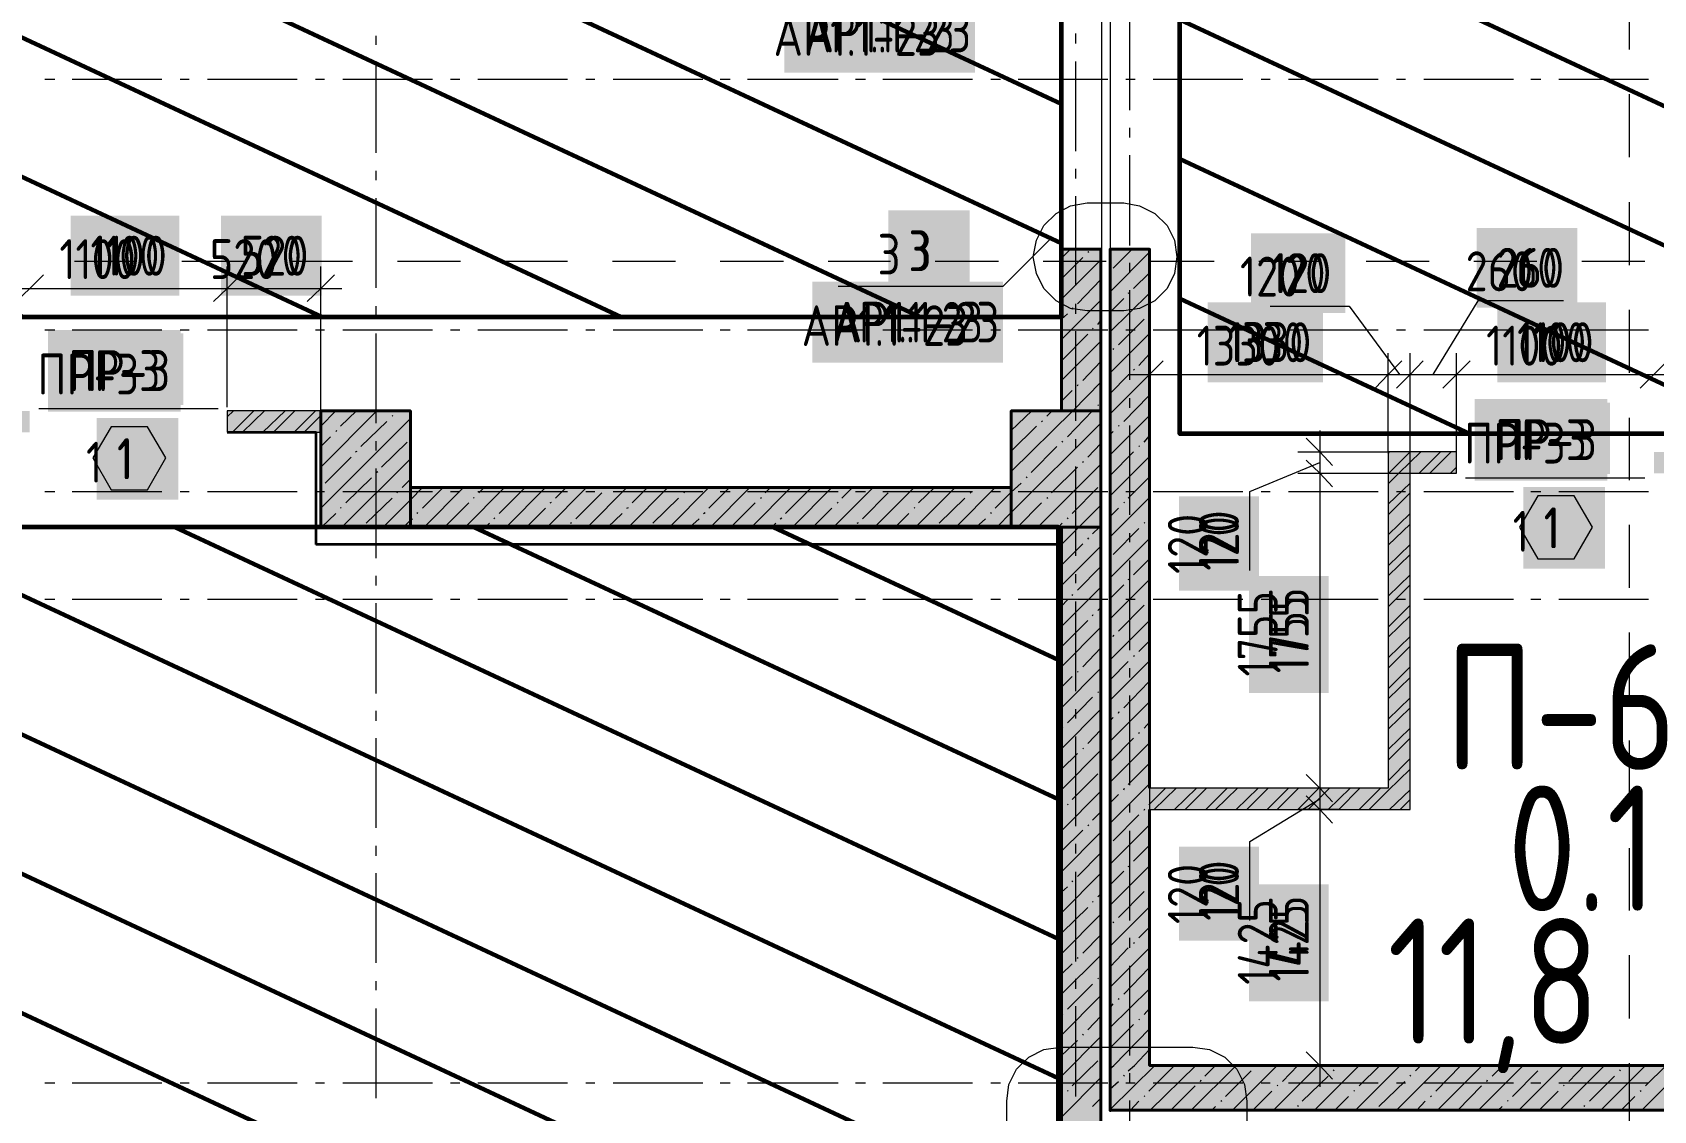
# Model space of a CAD drawing. Header units: millimetres. Extents: x -164500 to 426394, y -23753 to 102118.
# Drawn here: x -77419 to -68379, y 8217 to 14232 of the extents above; entities that cross this region are included whole.
import ezdxf

# ---------------------------------------------------------------- set-up
doc = ezdxf.new("R2010")
doc.units = ezdxf.units.MM
doc.layers.add('0) шлифовка', color=5, linetype='Continuous', lineweight=60)
doc.layers.add('389 П-1', color=210, linetype='Continuous', lineweight=35)
doc.layers.add('PDF _Геометрия', color=7, linetype='Continuous', true_color=0x1f1f1f)
doc.layers.add('PDF _Сплошная заливка', color=7, linetype='Continuous', true_color=0xffffff)
doc.layers.add('PDF _Текст', color=7, linetype='Continuous')
doc.styles.get("Standard").update_dxf_attribs({"font": 'ГОСТ тип А.ttf'})
doc.styles.add('СПДС', font='ГОСТ тип А.ttf', dxfattribs={"width": 0.9})
doc.linetypes.add('зигзаг', pattern='A,0.00254,-5.08,[131,ltypeshp.shx,S=5.08,R=0,X=-5.08,Y=0],-10.16,[131,ltypeshp.shx,S=5.08,R=180,X=5.08,Y=0],-5.08', length=20.32254)
pattern_1 = [(155, (205553.1, 26879), (-297.8825, -638.811), [])]

msp = doc.modelspace()

# ---------------------------------------------------------------- hatches: boundary and pattern name
at = {"layer": '0) шлифовка', "true_color": 0x2776bb}
h = msp.add_hatch(dxfattribs=at)
h.set_pattern_fill('ANSI31', color=152, scale=222, angle=110)
h.set_pattern_definition(pattern_1)
h.paths.add_polyline_path([(-67178.041, 11993.277), (-71020.405, 11993.277), (-71020.405, 17627.614), (-67178.041, 17627.614)])
h = msp.add_hatch(dxfattribs=at)
h.set_pattern_fill('ANSI31', color=152, scale=222, angle=110)
h.set_pattern_definition(pattern_1)
h.paths.add_polyline_path([(-85360.427, 12645.674), (-71681.274, 12645.674), (-71681.274, 15572.987), (-85360.427, 15572.987)])
h = msp.add_hatch(dxfattribs=at)
h.set_pattern_fill('ANSI31', color=152, scale=222, angle=110)
h.set_pattern_definition(pattern_1)
h.paths.add_polyline_path([(-80183.615, 4617.804), (-71698.22, 4617.804), (-71698.22, 11472.207), (-80183.615, 11472.207)])
at = {"layer": 'PDF _Сплошная заливка', "linetype": 'зигзаг', "transparency": 33554559}
h = msp.add_hatch(color=256, dxfattribs=at)
h.paths.add_polyline_path([(-71681.274, 14823.155), (-71461.001, 14823.155), (-71461.001, 15725.496), (-71681.274, 15725.496)])
h.paths.add_polyline_path([(-71461.001, 13022.709), (-71681.274, 13022.709), (-71681.274, 12120.368), (-71461.001, 12120.368)])
h = msp.add_hatch(color=256, dxfattribs=at)
h.paths.add_polyline_path([(-71410.148, 14823.155), (-71189.875, 14823.155), (-71189.875, 15725.496), (-71410.148, 15725.496)])
h.paths.add_polyline_path([(-71189.875, 13022.709), (-71410.148, 13022.709), (-71410.148, 8468.64), (-71189.875, 8468.64)])
h = msp.add_hatch(color=256, dxfattribs=at)
h.paths.add_polyline_path([(-77434.229, 12001.75), (-77434.229, 12120.368), (-80183.615, 12120.368), (-80183.615, 12001.75)])
h.paths.add_polyline_path([(-76332.779, 12120.368), (-76332.779, 12001.75), (-75811.709, 12001.75), (-75811.709, 12120.368)])
h = msp.add_hatch(color=256, dxfattribs=at)
h.paths.add_polyline_path([(-69478.376, 11772.987), (-69478.376, 11891.605), (-69859.647, 11891.605), (-69859.647, 11772.987)])
h.paths.add_polyline_path([(-65343.705, 11891.605), (-65343.705, 11772.987), (-58730.773, 11772.987), (-58730.773, 11891.605)])
h.paths.add_polyline_path([(-66445.154, 11772.987), (-66445.154, 11891.605), (-68376.926, 11891.605), (-68376.926, 11772.987)])

# ---------------------------------------------------------------- linework, layer by layer
at = {"layer": '0) шлифовка'}
for points in [[(-67178.041, 11993.277), (-71020.405, 11993.277), (-71020.405, 17627.614), (-67178.041, 17627.614)], [(-85360.427, 12645.674), (-71681.274, 12645.674), (-71681.274, 15572.987), (-85360.427, 15572.987)], [(-80183.615, 4617.804), (-71698.22, 4617.804), (-71698.22, 11472.207), (-80183.615, 11472.207)]]:
    msp.add_lwpolyline(points, close=True, dxfattribs=at)
at = {"layer": '389 П-1'}
for points in [[(-76332.779, 12001.75), (-75838.516, 12001.75), (-75838.516, 11374.771)], [(-80183.615, 11374.771), (-80378.487, 11374.771), (-80378.487, 4613.567), (-71681.274, 4613.567), (-71681.274, 11374.771), (-75838.516, 11374.771)]]:
    msp.add_lwpolyline(points, dxfattribs=at)
at = {"layer": 'PDF _Геометрия', "color": 7, "lineweight": 9}
for points in [[(-71452.512, 7617.135), (-71456.748, 7617.135), (-71456.748, 27684.693)], [(-71410.148, 27684.693), (-71410.148, 8210.223)], [(-71300.003, 13797.96), (-71300.003, 14297.848)], [(-75502.456, 14162.285), (-75502.456, 14213.121)], [(-71600.784, 14170.758), (-71600.784, 14225.83)], [(-75502.456, 13560.724), (-75502.456, 14060.613)], [(-71600.784, 13569.197), (-71600.784, 14069.086)], [(-77349.502, 13971.65), (-77294.429, 13971.65)], [(-77196.993, 13971.65), (-76697.105, 13971.65)], [(-76595.433, 13971.65), (-76544.597, 13971.65)], [(-76442.924, 13971.65), (-75943.036, 13971.65)], [(-75841.364, 13971.65), (-75790.527, 13971.65)], [(-75688.855, 13971.65), (-75188.967, 13971.65)], [(-75087.294, 13971.65), (-75036.458, 13971.65)], [(-74934.786, 13971.65), (-74434.898, 13971.65)], [(-74333.225, 13971.65), (-74282.389, 13971.65)], [(-74180.717, 13971.65), (-73680.828, 13971.65)], [(-73583.392, 13971.65), (-73528.32, 13971.65)], [(-73430.884, 13971.65), (-72926.759, 13971.65)], [(-72829.323, 13971.65), (-72774.251, 13971.65)], [(-72676.815, 13971.65), (-72176.926, 13971.65)], [(-72075.254, 13971.65), (-72020.182, 13971.65)], [(-71922.746, 13971.65), (-71422.857, 13971.65)], [(-71321.185, 13971.65), (-71270.349, 13971.65)], [(-71168.677, 13971.65), (-70668.788, 13971.65)], [(-70567.116, 13971.65), (-70516.28, 13971.65)], [(-70414.608, 13971.65), (-69914.719, 13971.65)], [(-69813.047, 13971.65), (-69762.211, 13971.65)], [(-69660.539, 13971.65), (-69160.65, 13971.65)], [(-69063.214, 13971.65), (-69008.142, 13971.65)], [(-68906.469, 13971.65), (-68406.581, 13971.65)], [(-71300.003, 13645.451), (-71300.003, 13700.524)], [(-71600.784, 13416.689), (-71600.784, 13471.761)], [(-71300.003, 13043.89), (-71300.003, 13548.015)], [(-75502.456, 13408.216), (-75502.456, 13459.052)], [(-75502.456, 12806.655), (-75502.456, 13306.544)], [(-71600.784, 12819.364), (-71600.784, 13319.253)], [(-71740.583, 13082.018), (-72007.473, 12815.128), (-72926.759, 12815.128)], [(-71300.003, 12891.382), (-71300.003, 12946.455)], [(-76332.779, 12141.549), (-76332.779, 12802.419), (-76332.779, 12925.273)], [(-75811.709, 12120.368), (-75811.709, 12802.419), (-75811.709, 12925.273)], [(-77552.846, 12802.419), (-76332.779, 12802.419), (-75693.091, 12802.419)], [(-71300.003, 12294.058), (-71300.003, 12793.946)], [(-75502.456, 12654.147), (-75502.456, 12704.983)], [(-71600.784, 12662.62), (-71600.784, 12717.692)], [(-70516.28, 12704.983), (-70075.7, 12704.983), (-69796.102, 12323.712)], [(-68881.051, 12734.637), (-69359.758, 12734.637), (-69609.702, 12323.712)], [(-77349.502, 12573.656), (-77294.429, 12573.656)], [(-77196.993, 12573.656), (-76697.105, 12573.656)], [(-76595.433, 12573.656), (-76544.597, 12573.656)], [(-76442.924, 12573.656), (-75943.036, 12573.656)], [(-75841.364, 12573.656), (-75790.527, 12573.656)], [(-75688.855, 12573.656), (-75188.967, 12573.656)], [(-75087.294, 12573.656), (-75036.458, 12573.656)], [(-74934.786, 12573.656), (-74434.898, 12573.656)], [(-74333.225, 12573.656), (-74282.389, 12573.656)], [(-74180.717, 12573.656), (-73680.828, 12573.656)], [(-73583.392, 12573.656), (-73528.32, 12573.656)], [(-73430.884, 12573.656), (-72926.759, 12573.656)], [(-72829.323, 12573.656), (-72774.251, 12573.656)], [(-72676.815, 12573.656), (-72176.926, 12573.656)], [(-72075.254, 12573.656), (-72020.182, 12573.656)], [(-71922.746, 12573.656), (-71422.857, 12573.656)], [(-71321.185, 12573.656), (-71270.349, 12573.656)], [(-71168.677, 12573.656), (-70668.788, 12573.656)], [(-70567.116, 12573.656), (-70516.28, 12573.656)], [(-70414.608, 12573.656), (-69914.719, 12573.656)], [(-69813.047, 12573.656), (-69762.211, 12573.656)], [(-69660.539, 12573.656), (-69160.65, 12573.656)], [(-69063.214, 12573.656), (-69008.142, 12573.656)], [(-68906.469, 12573.656), (-68406.581, 12573.656)], [(-75502.456, 12052.586), (-75502.456, 12552.475)], [(-71600.784, 12065.295), (-71600.784, 12565.184)], [(-71189.858, 12429.621), (-71189.858, 12323.712), (-71189.858, 12205.094)], [(-70363.772, 11772.987), (-70240.918, 11772.987), (-69736.793, 11772.987), (-69736.793, 12323.712), (-69736.793, 12442.33)], [(-70363.772, 11891.605), (-70240.918, 11891.605), (-69859.647, 11891.605), (-69859.647, 12323.712), (-69859.647, 12442.33)], [(-69478.376, 11891.605), (-69478.376, 12323.712), (-69478.376, 12442.33)], [(-71308.476, 12323.712), (-69859.647, 12323.712), (-69736.793, 12323.712), (-69478.376, 12323.712), (-68376.926, 12323.712), (-66445.154, 12323.712), (-65225.087, 12323.712)], [(-77383.392, 12133.077), (-76383.615, 12133.077)], [(-71300.003, 12137.313), (-71300.003, 12192.385)], [(-71300.003, 11539.989), (-71300.003, 12039.877)], [(-75502.456, 11900.078), (-75502.456, 11950.914)], [(-71600.784, 11912.787), (-71600.784, 11963.623)], [(-70240.918, 12010.223), (-70240.918, 11772.987), (-70240.918, 10014.905), (-70240.918, 9896.287), (-70240.918, 8350.022)], [(-75502.456, 11298.517), (-75502.456, 11798.406)], [(-71600.784, 11311.226), (-71600.784, 11811.115)], [(-70630.661, 11230.736), (-70630.661, 11671.315), (-70240.918, 11832.296)], [(-77349.502, 11671.315), (-77294.429, 11671.315)], [(-77196.993, 11671.315), (-76697.105, 11671.315)], [(-76595.433, 11671.315), (-76544.597, 11671.315)], [(-76442.924, 11671.315), (-75943.036, 11671.315)], [(-75841.364, 11671.315), (-75790.527, 11671.315)], [(-75688.855, 11671.315), (-75188.967, 11671.315)], [(-75087.294, 11671.315), (-75036.458, 11671.315)], [(-74934.786, 11671.315), (-74434.898, 11671.315)], [(-74333.225, 11671.315), (-74282.389, 11671.315)], [(-74180.717, 11671.315), (-73680.828, 11671.315)], [(-73583.392, 11671.315), (-73528.32, 11671.315)], [(-73430.884, 11671.315), (-72926.759, 11671.315)], [(-72829.323, 11671.315), (-72774.251, 11671.315)], [(-72676.815, 11671.315), (-72176.926, 11671.315)], [(-72075.254, 11671.315), (-72020.182, 11671.315)], [(-71922.746, 11671.315), (-71422.857, 11671.315)], [(-71321.185, 11671.315), (-71270.349, 11671.315)], [(-71168.677, 11671.315), (-70668.788, 11671.315)], [(-70567.116, 11671.315), (-70516.28, 11671.315)], [(-70414.608, 11671.315), (-69914.719, 11671.315)], [(-69813.047, 11671.315), (-69762.211, 11671.315)], [(-69660.539, 11671.315), (-69160.65, 11671.315)], [(-69427.54, 11747.569), (-68427.763, 11747.569)], [(-69063.214, 11671.315), (-69008.142, 11671.315)], [(-68906.469, 11671.315), (-68406.581, 11671.315)], [(-71300.003, 11387.48), (-71300.003, 11438.316)], [(-71300.003, 10785.919), (-71300.003, 11285.808)], [(-75502.456, 11146.009), (-75502.456, 11201.081)], [(-71600.784, 11158.718), (-71600.784, 11209.554)], [(-77349.502, 11069.754), (-77294.429, 11069.754)], [(-77196.993, 11069.754), (-76697.105, 11069.754)], [(-76595.433, 11069.754), (-76544.597, 11069.754)], [(-76442.924, 11069.754), (-75943.036, 11069.754)], [(-75841.364, 11069.754), (-75790.527, 11069.754)], [(-75688.855, 11069.754), (-75188.967, 11069.754)], [(-75502.456, 10544.448), (-75502.456, 11048.573)], [(-75087.294, 11069.754), (-75036.458, 11069.754)], [(-74934.786, 11069.754), (-74434.898, 11069.754)], [(-74333.225, 11069.754), (-74282.389, 11069.754)], [(-74180.717, 11069.754), (-73680.828, 11069.754)], [(-73583.392, 11069.754), (-73528.32, 11069.754)], [(-73430.884, 11069.754), (-72926.759, 11069.754)], [(-72829.323, 11069.754), (-72774.251, 11069.754)], [(-72676.815, 11069.754), (-72176.926, 11069.754)], [(-72075.254, 11069.754), (-72020.182, 11069.754)], [(-71922.746, 11069.754), (-71422.857, 11069.754)], [(-71600.784, 10557.157), (-71600.784, 11057.045)], [(-71321.185, 11069.754), (-71270.349, 11069.754)], [(-71168.677, 11069.754), (-70668.788, 11069.754)], [(-70567.116, 11069.754), (-70516.28, 11069.754)], [(-70414.608, 11069.754), (-69914.719, 11069.754)], [(-69813.047, 11069.754), (-69762.211, 11069.754)], [(-69660.539, 11069.754), (-69160.65, 11069.754)], [(-69063.214, 11069.754), (-69008.142, 11069.754)], [(-68906.469, 11069.754), (-68406.581, 11069.754)], [(-71300.003, 10633.411), (-71300.003, 10684.247)], [(-71300.003, 10031.85), (-71300.003, 10531.739)], [(-75502.456, 10391.94), (-75502.456, 10447.012)], [(-71600.784, 10404.649), (-71600.784, 10455.485)], [(-75502.456, 9794.615), (-75502.456, 10294.504)], [(-71600.784, 9803.088), (-71600.784, 10302.976)], [(-70630.661, 9277.781), (-70630.661, 9718.361), (-70240.918, 9955.596)], [(-70135.009, 10014.905), (-70240.918, 10014.905), (-70363.772, 10014.905)], [(-71300.003, 9879.342), (-71300.003, 9930.178)], [(-70135.009, 9896.287), (-70240.918, 9896.287), (-70363.772, 9896.287)], [(-71300.003, 9277.781), (-71300.003, 9777.67)], [(-75502.456, 9637.87), (-75502.456, 9692.943)], [(-71600.784, 9650.579), (-71600.784, 9705.652)], [(-75502.456, 9040.546), (-75502.456, 9540.434)], [(-71600.784, 9049.019), (-71600.784, 9548.907)], [(-71300.003, 9125.273), (-71300.003, 9180.345)], [(-71600.784, 8896.51), (-71600.784, 8951.583)], [(-71300.003, 8523.712), (-71300.003, 9023.601)], [(-75502.456, 8888.038), (-75502.456, 8938.874)], [(-75502.456, 8286.477), (-75502.456, 8786.365)], [(-71600.784, 8294.95), (-71600.784, 8799.074)], [(-71300.003, 8371.204), (-71300.003, 8426.276)], [(-70135.009, 8468.64), (-70240.918, 8468.64), (-70363.772, 8468.64)], [(-77349.502, 8371.204), (-77294.429, 8371.204)], [(-77196.993, 8371.204), (-76697.105, 8371.204)], [(-76595.433, 8371.204), (-76544.597, 8371.204)], [(-76442.924, 8371.204), (-75943.036, 8371.204)], [(-75841.364, 8371.204), (-75790.527, 8371.204)], [(-75688.855, 8371.204), (-75188.967, 8371.204)], [(-75087.294, 8371.204), (-75036.458, 8371.204)], [(-74934.786, 8371.204), (-74434.898, 8371.204)], [(-74333.225, 8371.204), (-74282.389, 8371.204)], [(-74180.717, 8371.204), (-73680.828, 8371.204)], [(-73583.392, 8371.204), (-73528.32, 8371.204)], [(-73430.884, 8371.204), (-72926.759, 8371.204)], [(-72829.323, 8371.204), (-72774.251, 8371.204)], [(-72676.815, 8371.204), (-72176.926, 8371.204)], [(-72075.254, 8371.204), (-72020.182, 8371.204)], [(-71922.746, 8371.204), (-71422.857, 8371.204)], [(-71321.185, 8371.204), (-71270.349, 8371.204)], [(-71168.677, 8371.204), (-70668.788, 8371.204)], [(-70567.116, 8371.204), (-70516.28, 8371.204)], [(-70414.608, 8371.204), (-69914.719, 8371.204)], [(-69813.047, 8371.204), (-69762.211, 8371.204)], [(-69660.539, 8371.204), (-69160.65, 8371.204)], [(-69063.214, 8371.204), (-69008.142, 8371.204)], [(-68906.469, 8371.204), (-68406.581, 8371.204)], [(-71300.003, 7769.643), (-71300.003, 8273.768)]]:
    msp.add_lwpolyline(points, dxfattribs=at)
at = {"layer": 'PDF _Геометрия', "color": 8, "lineweight": 9, "true_color": 0x808080}
for points in [[(-68512.489, 14136.867), (-68512.489, 14484.247)], [(-68512.489, 13535.306), (-68512.489, 13886.923)], [(-68512.489, 12933.746), (-68512.489, 13285.362)], [(-77184.284, 12954.927), (-76836.904, 12954.927)], [(-76586.96, 12954.927), (-76235.343, 12954.927)], [(-75985.399, 12954.927), (-75633.783, 12954.927)], [(-75383.838, 12954.927), (-75032.222, 12954.927)], [(-74782.278, 12954.927), (-74434.898, 12954.927)], [(-74184.953, 12954.927), (-73833.337, 12954.927)], [(-73583.392, 12954.927), (-73231.776, 12954.927)], [(-72981.832, 12954.927), (-72634.452, 12954.927)], [(-72384.507, 12954.927), (-72032.891, 12954.927)], [(-71782.947, 12954.927), (-71431.33, 12954.927)], [(-71181.386, 12954.927), (-70829.769, 12954.927)], [(-70579.825, 12954.927), (-70232.445, 12954.927)], [(-69982.501, 12954.927), (-69630.884, 12954.927)], [(-69380.94, 12954.927), (-69029.323, 12954.927)], [(-68779.379, 12954.927), (-68427.763, 12954.927)], [(-68512.489, 12332.185), (-68512.489, 12683.801)], [(-68512.489, 11734.86), (-68512.489, 12082.241)], [(-68512.489, 11133.3), (-68512.489, 11484.916)], [(-68512.489, 10531.739), (-68512.489, 10883.355)], [(-68512.489, 9930.178), (-68512.489, 10281.795)], [(-68512.489, 9332.854), (-68512.489, 9680.234)], [(-68512.489, 8731.293), (-68512.489, 9082.909)], [(-68512.489, 8129.732), (-68512.489, 8481.349)]]:
    msp.add_lwpolyline(points, dxfattribs=at)
at = {"layer": 'PDF _Геометрия', "color": 7, "lineweight": 9}
for points in [[(-71537.239, 13281.126), (-71333.894, 13281.126), (-71244.931, 13264.18), (-71160.204, 13221.817), (-71092.423, 13154.035), (-71050.059, 13073.545), (-71037.35, 12980.345), (-71050.059, 12887.146), (-71092.423, 12802.419), (-71160.204, 12734.637), (-71244.931, 12692.274), (-71333.894, 12679.565), (-71537.239, 12679.565), (-71630.438, 12692.274), (-71710.929, 12734.637), (-71778.71, 12802.419), (-71821.074, 12887.146), (-71838.019, 12980.345), (-71821.074, 13073.545), (-71778.71, 13154.035), (-71710.929, 13221.817), (-71630.438, 13264.18)], [(-76980.94, 12031.404), (-77082.612, 11857.714), (-76980.94, 11679.788), (-76777.595, 11679.788), (-76675.923, 11857.714), (-76777.595, 12031.404)], [(-69025.087, 11645.897), (-69126.759, 11472.207), (-69025.087, 11294.281), (-68821.743, 11294.281), (-68720.07, 11472.207), (-68821.743, 11645.897)], [(-71685.511, 8570.312), (-70948.387, 8570.312), (-70855.187, 8557.603), (-70770.461, 8515.239), (-70702.679, 8447.458), (-70660.316, 8362.731), (-70647.607, 8269.531), (-70647.607, 8112.787), (-70660.316, 8019.587), (-70702.679, 7934.86), (-70770.461, 7867.079), (-70855.187, 7824.715), (-70948.387, 7812.006), (-71685.511, 7812.006), (-71778.71, 7824.715), (-71863.437, 7867.079), (-71931.219, 7934.86), (-71973.582, 8019.587), (-71986.291, 8112.787), (-71986.291, 8269.531), (-71973.582, 8362.731), (-71931.219, 8447.458), (-71863.437, 8515.239), (-71778.71, 8557.603)]]:
    msp.add_lwpolyline(points, close=True, dxfattribs=at)
at = {"layer": 'PDF _Геометрия', "lineweight": 9}
for points in [[(-71681.274, 12971.873), (-71630.438, 13022.709)], [(-71410.148, 13014.236), (-71401.676, 13022.709)], [(-71393.203, 12916.8), (-71287.294, 13022.709)], [(-71681.274, 12857.491), (-71562.657, 12976.109)], [(-71681.274, 12743.11), (-71460.984, 12963.4)], [(-71533.002, 13005.763), (-71528.766, 13010)], [(-71410.148, 12785.474), (-71189.858, 13005.763)], [(-71592.311, 12717.692), (-71460.984, 12853.255)], [(-71278.822, 12802.419), (-71189.858, 12891.382)], [(-71410.148, 12560.947), (-71189.858, 12777.001)], [(-71410.148, 12671.092), (-71333.894, 12747.346)], [(-71308.476, 12777.001), (-71300.003, 12781.237)], [(-71681.274, 12518.584), (-71460.984, 12738.874)], [(-71681.274, 12632.965), (-71647.384, 12662.62)], [(-71621.966, 12688.038), (-71617.729, 12696.51)], [(-71194.095, 12662.62), (-71189.858, 12666.856)], [(-71507.584, 12577.893), (-71503.348, 12582.129)], [(-71477.93, 12603.311), (-71460.984, 12624.492)], [(-71363.549, 12488.929), (-71219.513, 12632.965)], [(-71681.274, 12289.821), (-71460.984, 12510.111)], [(-71677.038, 12404.203), (-71533.002, 12548.238)], [(-71410.148, 12332.185), (-71189.858, 12552.475)], [(-71562.657, 12289.821), (-71460.984, 12395.73)], [(-71393.203, 12463.511), (-71388.967, 12467.748)], [(-71249.167, 12374.548), (-71189.858, 12438.093)], [(-71410.148, 12103.422), (-71189.858, 12323.712)], [(-71410.148, 12217.804), (-71308.476, 12319.476)], [(-71278.822, 12349.13), (-71274.585, 12353.366)], [(-71960.873, 11781.46), (-71617.729, 12120.368), (-71460.984, 12281.349)], [(-71681.274, 12175.44), (-71621.966, 12234.749)], [(-71592.311, 12260.167), (-71588.075, 12268.64)], [(-71333.894, 12061.059), (-71194.095, 12205.094)], [(-75811.709, 12035.641), (-75726.982, 12120.368)], [(-75811.709, 11806.878), (-75498.22, 12120.368)], [(-75701.564, 12035.641), (-75612.601, 12120.368)], [(-75388.075, 12120.368), (-75383.838, 12120.368)], [(-71960.873, 12010.223), (-71846.492, 12120.368)], [(-71761.765, 12090.713), (-71732.11, 12120.368)], [(-71647.384, 11976.332), (-71507.584, 12120.368)], [(-71477.93, 12150.022), (-71473.693, 12154.258)], [(-75811.709, 11578.116), (-75311.821, 12078.004)], [(-75587.183, 11921.259), (-75443.147, 12061.059)], [(-75413.493, 12090.713), (-75409.256, 12094.95)], [(-72041.364, 11472.207), (-71960.873, 11552.698), (-71460.984, 12052.586)], [(-71960.873, 11895.841), (-71821.074, 12035.641)], [(-71791.419, 12061.059), (-71787.183, 12065.295)], [(-71410.148, 11874.66), (-71189.858, 12094.95)], [(-71363.549, 12035.641), (-71359.312, 12039.877)], [(-75811.709, 11921.259), (-75756.637, 11976.332)], [(-75726.982, 12005.986), (-75722.746, 12010.223)], [(-75472.802, 11806.878), (-75328.766, 11946.678)], [(-71677.038, 11946.678), (-71672.802, 11950.914)], [(-71533.002, 11861.951), (-71460.984, 11938.205)], [(-71410.148, 11989.041), (-71393.203, 12005.986)], [(-71219.513, 11946.678), (-71189.858, 11980.568)], [(-75786.291, 11717.915), (-75642.255, 11861.951)], [(-75693.091, 11472.207), (-75311.821, 11853.478)], [(-75616.837, 11891.605), (-75608.365, 11895.841)], [(-71850.728, 11777.224), (-71706.692, 11921.259)], [(-71410.148, 11760.278), (-71278.822, 11891.605)], [(-71410.148, 11645.897), (-71189.858, 11866.187)], [(-71249.167, 11921.259), (-71244.931, 11925.496)], [(-75502.456, 11777.224), (-75493.983, 11781.46)], [(-71812.601, 11472.207), (-71460.984, 11823.824)], [(-71736.347, 11662.843), (-71592.311, 11806.878)], [(-71562.657, 11832.296), (-71558.42, 11840.769)], [(-75811.709, 11692.497), (-75811.709, 11696.733)], [(-75671.91, 11607.77), (-75527.874, 11747.569)], [(-75464.329, 11472.207), (-75311.821, 11624.715), (-75244.039, 11692.497)], [(-75388.075, 11662.843), (-75383.838, 11667.079)], [(-75358.42, 11692.497), (-75311.821, 11739.097)], [(-75244.039, 11578.116), (-75129.658, 11692.497)], [(-75235.566, 11472.207), (-75015.277, 11692.497)], [(-75006.804, 11472.207), (-74786.514, 11692.497)], [(-74930.55, 11662.843), (-74900.895, 11692.497)], [(-74816.168, 11548.461), (-74672.133, 11692.497)], [(-74778.041, 11472.207), (-74557.751, 11692.497)], [(-74549.279, 11472.207), (-74328.989, 11692.497)], [(-74502.679, 11633.188), (-74443.37, 11692.497)], [(-74388.298, 11518.807), (-74244.262, 11662.843)], [(-74324.753, 11472.207), (-74104.463, 11692.497)], [(-74218.844, 11692.497), (-74214.608, 11692.497)], [(-74095.99, 11472.207), (-73875.7, 11692.497)], [(-74074.808, 11607.77), (-73990.081, 11692.497)], [(-73867.228, 11472.207), (-73646.938, 11692.497)], [(-73786.737, 11662.843), (-73782.501, 11667.079)], [(-73761.319, 11692.497), (-73761.319, 11692.497)], [(-73646.938, 11578.116), (-73532.556, 11692.497)], [(-73638.465, 11472.207), (-73418.175, 11692.497)], [(-73409.702, 11472.207), (-73189.413, 11692.497)], [(-73333.448, 11662.843), (-73303.794, 11692.497)], [(-73219.067, 11548.461), (-73075.031, 11692.497)], [(-73180.94, 11472.207), (-72960.65, 11692.497)], [(-72952.177, 11472.207), (-72731.887, 11692.497)], [(-72905.578, 11633.188), (-72846.269, 11692.497)], [(-72791.196, 11518.807), (-72647.161, 11662.843)], [(-72723.415, 11472.207), (-72503.125, 11692.497)], [(-72617.506, 11692.497), (-72617.506, 11692.497)], [(-72494.652, 11472.207), (-72274.362, 11692.497)], [(-72477.707, 11607.77), (-72388.744, 11692.497)], [(-72270.126, 11472.207), (-72049.836, 11692.497)], [(-72189.636, 11662.843), (-72185.399, 11667.079)], [(-72164.217, 11692.497), (-72164.217, 11692.497)], [(-72049.836, 11578.116), (-71960.873, 11667.079), (-71905.801, 11717.915)], [(-71876.146, 11747.569), (-71871.91, 11751.806)], [(-71621.966, 11548.461), (-71477.93, 11692.497)], [(-71308.476, 11633.188), (-71189.858, 11751.806)], [(-75701.564, 11578.116), (-75697.328, 11582.352)], [(-75557.529, 11493.389), (-75413.493, 11633.188)], [(-75121.185, 11472.207), (-74985.622, 11607.77)], [(-74960.204, 11633.188), (-74955.968, 11637.424)], [(-74663.66, 11472.207), (-74557.751, 11578.116)], [(-74532.333, 11607.77), (-74523.861, 11612.006)], [(-74104.463, 11578.116), (-74095.99, 11582.352)], [(-73960.427, 11493.389), (-73816.391, 11633.188)], [(-73524.084, 11472.207), (-73388.521, 11607.77)], [(-73358.866, 11633.188), (-73354.63, 11637.424)], [(-73066.559, 11472.207), (-72960.65, 11578.116)], [(-72930.996, 11607.77), (-72926.759, 11612.006)], [(-72503.125, 11578.116), (-72498.889, 11582.352)], [(-72363.326, 11493.389), (-72219.29, 11633.188)], [(-71926.982, 11472.207), (-71791.419, 11607.77)], [(-71761.765, 11633.188), (-71757.529, 11637.424)], [(-71681.274, 11374.771), (-71583.838, 11472.207), (-71460.984, 11595.061)], [(-71410.148, 11417.135), (-71189.858, 11637.424)], [(-71410.148, 11531.516), (-71363.549, 11578.116)], [(-71333.894, 11607.77), (-71329.658, 11612.006)], [(-75807.473, 11472.207), (-75726.982, 11548.461)], [(-75349.948, 11472.207), (-75311.821, 11510.334), (-75299.112, 11518.807)], [(-75273.693, 11548.461), (-75269.457, 11552.698)], [(-74892.423, 11472.207), (-74871.241, 11493.389)], [(-74845.823, 11518.807), (-74841.586, 11523.043)], [(-74417.952, 11493.389), (-74413.716, 11497.625)], [(-74210.371, 11472.207), (-74129.881, 11548.461)], [(-73752.846, 11472.207), (-73702.01, 11518.807)], [(-73676.592, 11548.461), (-73668.119, 11552.698)], [(-73295.321, 11472.207), (-73274.139, 11493.389)], [(-73248.721, 11518.807), (-73240.249, 11523.043)], [(-72820.851, 11493.389), (-72812.378, 11497.625)], [(-72609.034, 11472.207), (-72532.779, 11548.461)], [(-72155.745, 11472.207), (-72104.909, 11518.807)], [(-72075.254, 11548.461), (-72071.018, 11552.698)], [(-71698.22, 11472.207), (-71677.038, 11493.389)], [(-71647.384, 11518.807), (-71643.147, 11523.043)], [(-71219.513, 11493.389), (-71215.277, 11497.625)], [(-71194.095, 11518.807), (-71189.858, 11523.043)], [(-71533.002, 11404.426), (-71528.766, 11412.898)], [(-71507.584, 11434.08), (-71469.457, 11472.207), (-71460.984, 11480.68)], [(-71410.148, 11188.372), (-71189.858, 11408.662)], [(-71393.203, 11319.699), (-71249.167, 11463.734)], [(-71681.274, 11260.39), (-71562.657, 11379.008)], [(-71681.274, 11146.009), (-71460.984, 11366.298)], [(-71592.311, 11120.591), (-71460.984, 11251.917)], [(-71278.822, 11205.317), (-71189.858, 11294.281)], [(-71681.274, 10917.246), (-71460.984, 11137.536)], [(-71410.148, 10959.61), (-71189.858, 11179.899)], [(-71410.148, 11073.991), (-71333.894, 11150.245)], [(-71308.476, 11179.899), (-71300.003, 11184.136)], [(-71681.274, 11031.627), (-71647.384, 11065.518)], [(-71621.966, 11090.936), (-71617.729, 11095.173)], [(-71363.549, 10891.828), (-71219.513, 11035.864)], [(-71194.095, 11065.518), (-71189.858, 11065.518)], [(-71677.038, 10807.101), (-71533.002, 10951.137)], [(-71507.584, 10976.555), (-71503.348, 10985.028)], [(-71477.93, 11006.209), (-71460.984, 11023.155)], [(-71410.148, 10730.847), (-71189.858, 10951.137)], [(-71681.274, 10692.72), (-71460.984, 10913.01)], [(-71393.203, 10862.174), (-71388.967, 10870.646)], [(-71562.657, 10692.72), (-71460.984, 10798.628)], [(-71249.167, 10777.447), (-71189.858, 10836.756)], [(-71681.274, 10463.957), (-71460.984, 10684.247)], [(-71410.148, 10506.321), (-71189.858, 10726.611)], [(-71410.148, 10620.702), (-71308.476, 10722.374)], [(-71278.822, 10752.029), (-71274.585, 10756.265)], [(-71681.274, 10578.339), (-71621.966, 10637.647)], [(-71592.311, 10663.065), (-71588.075, 10667.302)], [(-71333.894, 10463.957), (-71194.095, 10607.993)], [(-71647.384, 10379.23), (-71507.584, 10523.266)], [(-71477.93, 10548.684), (-71473.693, 10552.921)], [(-71410.148, 10277.558), (-71189.858, 10497.848)], [(-71681.274, 10235.195), (-71460.984, 10455.485)], [(-71410.148, 10391.94), (-71393.203, 10408.885)], [(-71363.549, 10434.303), (-71359.312, 10442.776)], [(-71677.038, 10349.576), (-71672.802, 10353.812)], [(-71533.002, 10264.849), (-71460.984, 10341.103)], [(-71249.167, 10319.922), (-71244.931, 10328.394)], [(-71219.513, 10349.576), (-71189.858, 10383.467)], [(-71681.274, 10006.432), (-71460.984, 10226.722)], [(-71562.657, 10235.195), (-71558.42, 10239.431)], [(-71410.148, 10163.177), (-71278.822, 10294.504)], [(-71410.148, 10048.796), (-71189.858, 10269.086)], [(-71681.274, 10120.814), (-71592.311, 10209.777)], [(-71308.476, 10036.087), (-71189.858, 10154.704)], [(-71621.966, 9951.36), (-71477.93, 10095.395)], [(-71410.148, 9820.033), (-71189.858, 10040.323)], [(-71681.274, 9777.67), (-71460.984, 9997.96)], [(-71410.148, 9934.414), (-71363.549, 9981.014)], [(-71333.894, 10006.432), (-71329.658, 10014.905)], [(-71681.274, 9892.051), (-71677.038, 9892.051)], [(-71647.384, 9921.705), (-71643.147, 9925.942)], [(-71507.584, 9836.979), (-71460.984, 9883.578)], [(-71393.203, 9722.597), (-71249.167, 9866.633)], [(-71219.513, 9892.051), (-71215.277, 9900.524)], [(-71194.095, 9921.705), (-71189.858, 9925.942)], [(-71681.274, 9663.288), (-71562.657, 9781.906)], [(-71681.274, 9548.907), (-71460.984, 9769.197)], [(-71533.002, 9807.324), (-71528.766, 9811.56)], [(-71410.148, 9591.271), (-71189.858, 9811.56)], [(-71278.822, 9608.216), (-71189.858, 9697.179)], [(-71592.311, 9523.489), (-71460.984, 9654.816)], [(-71410.148, 9362.508), (-71189.858, 9582.798)], [(-71308.476, 9578.562), (-71300.003, 9582.798)], [(-71681.274, 9320.145), (-71460.984, 9540.434)], [(-71621.966, 9493.835), (-71617.729, 9498.071)], [(-71410.148, 9476.889), (-71333.894, 9553.144)], [(-71681.274, 9434.526), (-71647.384, 9464.18)], [(-71477.93, 9409.108), (-71460.984, 9426.053)], [(-71363.549, 9294.727), (-71219.513, 9438.762)], [(-71194.095, 9464.18), (-71189.858, 9468.417)], [(-71681.274, 9091.382), (-71460.984, 9311.672)], [(-71677.038, 9210), (-71533.002, 9349.799)], [(-71507.584, 9379.453), (-71503.348, 9383.69)], [(-71410.148, 9133.746), (-71189.858, 9354.035)], [(-71393.203, 9265.072), (-71388.967, 9269.309)], [(-71249.167, 9180.345), (-71189.858, 9239.654)], [(-71562.657, 9095.618), (-71460.984, 9197.291)], [(-71278.822, 9150.691), (-71274.585, 9154.927)], [(-71681.274, 8866.856), (-71460.984, 9082.909)], [(-71592.311, 9065.964), (-71588.075, 9070.2)], [(-71410.148, 8904.983), (-71189.858, 9125.273)], [(-71410.148, 9019.364), (-71308.476, 9125.273)], [(-71681.274, 8977.001), (-71621.966, 9036.31)], [(-71477.93, 8951.583), (-71473.693, 8955.819)], [(-71333.894, 8866.856), (-71194.095, 9010.892)], [(-71647.384, 8782.129), (-71507.584, 8921.928)], [(-71410.148, 8680.457), (-71189.858, 8896.51)], [(-71681.274, 8638.093), (-71460.984, 8858.383)], [(-71410.148, 8790.602), (-71393.203, 8811.783)], [(-71363.549, 8837.201), (-71359.312, 8841.438)], [(-71219.513, 8752.475), (-71189.858, 8786.365)], [(-71677.038, 8752.475), (-71672.802, 8756.711)], [(-71533.002, 8667.748), (-71460.984, 8744.002)], [(-71410.148, 8566.076), (-71278.822, 8697.402)], [(-71249.167, 8722.82), (-71244.931, 8727.057)], [(-71681.274, 8409.331), (-71460.984, 8629.621)], [(-71681.274, 8523.712), (-71592.311, 8608.439)], [(-71562.657, 8638.093), (-71558.42, 8642.33)], [(-71410.148, 8451.694), (-71388.967, 8468.64), (-71189.858, 8671.984)], [(-71308.476, 8438.985), (-71274.585, 8468.64), (-71189.858, 8557.603)], [(-71621.966, 8354.258), (-71477.93, 8494.058)], [(-71410.148, 8222.932), (-71160.204, 8468.64)], [(-71333.894, 8409.331), (-71329.658, 8413.567)], [(-71194.095, 8324.604), (-71050.059, 8468.64)], [(-71185.622, 8218.695), (-70931.442, 8468.64)], [(-70956.86, 8218.695), (-70706.915, 8468.64)], [(-70880.605, 8409.331), (-70821.297, 8468.64)], [(-70766.224, 8294.95), (-70622.188, 8438.985)], [(-70728.097, 8218.695), (-70478.153, 8468.64)], [(-70592.534, 8468.64), (-70592.534, 8468.64)], [(-70499.335, 8218.695), (-70249.39, 8468.64)], [(-70448.498, 8379.676), (-70363.772, 8468.64)], [(-70338.353, 8269.531), (-70194.318, 8409.331)], [(-70270.572, 8218.695), (-70020.628, 8468.64)], [(-70164.663, 8438.985), (-70160.427, 8443.222)], [(-70135.009, 8468.64), (-70135.009, 8468.64)], [(-70041.809, 8218.695), (-69791.865, 8468.64)], [(-70020.628, 8354.258), (-69906.246, 8468.64)], [(-69813.047, 8218.695), (-69563.103, 8468.64)], [(-69736.793, 8409.331), (-69732.556, 8413.567)], [(-69707.138, 8438.985), (-69677.484, 8468.64)], [(-69592.757, 8324.604), (-69452.958, 8468.64)], [(-69584.284, 8218.695), (-69334.34, 8468.64)], [(-69355.522, 8218.695), (-69105.578, 8468.64)], [(-69279.268, 8409.331), (-69219.959, 8468.64)], [(-69164.886, 8294.95), (-69025.087, 8438.985)], [(-69130.996, 8218.695), (-68881.051, 8468.64)], [(-68995.433, 8468.64), (-68991.196, 8468.64)], [(-68902.233, 8218.695), (-68652.289, 8468.64)], [(-68851.397, 8379.676), (-68766.67, 8468.64)], [(-68737.016, 8269.531), (-68597.216, 8409.331)], [(-68673.471, 8218.695), (-68423.526, 8468.64)], [(-68567.562, 8438.985), (-68563.326, 8443.222)], [(-68537.908, 8468.64), (-68537.908, 8468.64)], [(-68444.708, 8218.695), (-68194.764, 8468.64)], [(-68423.526, 8354.258), (-68309.145, 8468.64)], [(-71681.274, 8180.568), (-71460.984, 8400.858)], [(-71647.384, 8324.604), (-71643.147, 8328.84)], [(-71410.148, 8337.313), (-71363.549, 8379.676)], [(-71071.241, 8218.695), (-70935.678, 8354.258)], [(-70906.023, 8379.676), (-70901.787, 8388.149)], [(-70613.716, 8218.695), (-70507.807, 8324.604)], [(-70478.153, 8354.258), (-70473.916, 8358.495)], [(-70050.282, 8324.604), (-70046.046, 8328.84)], [(-69910.483, 8239.877), (-69766.447, 8379.676)], [(-69469.903, 8218.695), (-69338.576, 8354.258)], [(-69308.922, 8379.676), (-69304.686, 8388.149)], [(-69016.614, 8218.695), (-68910.706, 8324.604)], [(-68881.051, 8354.258), (-68876.815, 8358.495)], [(-68453.181, 8324.604), (-68448.944, 8328.84)], [(-71681.274, 8294.95), (-71677.038, 8294.95)], [(-71507.584, 8239.877), (-71460.984, 8286.477)], [(-71295.767, 8218.695), (-71249.167, 8269.531)], [(-71219.513, 8294.95), (-71215.277, 8299.186)], [(-70842.478, 8218.695), (-70821.297, 8239.877)], [(-70791.642, 8269.531), (-70787.406, 8273.768)], [(-70363.772, 8239.877), (-70359.535, 8244.113)], [(-70156.191, 8218.695), (-70079.937, 8294.95)], [(-69698.666, 8218.695), (-69652.066, 8269.531)], [(-69622.411, 8294.95), (-69618.175, 8299.186)], [(-69245.377, 8218.695), (-69224.195, 8239.877)], [(-69194.541, 8269.531), (-69190.304, 8273.768)], [(-68766.67, 8239.877), (-68762.434, 8244.113)], [(-68559.089, 8218.695), (-68482.835, 8294.95)]]:
    msp.add_lwpolyline(points, dxfattribs=at)
at = {"layer": 'PDF _Геометрия', "color": 7, "lineweight": 40}
for points in [[(-71681.274, 13022.709), (-71681.274, 12120.368), (-71460.984, 12120.368), (-71460.984, 13022.709)], [(-75311.821, 11472.207), (-75311.821, 12120.368), (-75811.709, 12120.368), (-75811.709, 11472.207)], [(-71460.984, 11472.207), (-71460.984, 12120.368), (-71960.873, 12120.368), (-71960.873, 11472.207)], [(-75311.821, 11472.207), (-71960.873, 11472.207), (-71960.873, 11692.497), (-75311.821, 11692.497)], [(-71681.274, 11472.207), (-71681.274, 4617.804), (-71460.984, 4617.804), (-71460.984, 11472.207)]]:
    msp.add_lwpolyline(points, close=True, dxfattribs=at)
msp.add_lwpolyline([(-71189.858, 10014.905), (-71189.858, 13022.709), (-71410.148, 13022.709), (-71410.148, 8468.64), (-71410.148, 8218.695), (-66796.77, 8218.695), (-66796.77, 461.951), (-66546.826, 461.951), (-62522.3, 461.951), (-62522.3, 711.895), (-66546.826, 711.895), (-66546.826, 8218.695), (-66546.826, 8468.64), (-66546.826, 11171.427), (-66796.77, 11171.427), (-66796.77, 8468.64), (-71189.858, 8468.64), (-71189.858, 9896.287)], dxfattribs=at)
at = {"layer": 'PDF _Геометрия', "color": 7, "lineweight": 18}
for points in [[(-77357.974, 12878.673), (-77434.229, 12802.419), (-77510.483, 12730.401)], [(-76256.525, 12878.673), (-76332.779, 12802.419), (-76409.034, 12730.401)], [(-75735.455, 12878.673), (-75811.709, 12802.419), (-75887.963, 12730.401)], [(-71113.604, 12399.966), (-71189.858, 12323.712), (-71266.113, 12247.458)], [(-69783.392, 12399.966), (-69859.647, 12323.712), (-69931.665, 12247.458)], [(-69664.775, 12399.966), (-69736.793, 12323.712), (-69813.047, 12247.458)], [(-69402.122, 12399.966), (-69478.376, 12323.712), (-69554.63, 12247.458)], [(-68300.672, 12399.966), (-68376.926, 12323.712), (-68453.181, 12247.458)], [(-70168.9, 11815.351), (-70240.918, 11891.605), (-70317.172, 11967.859)], [(-70168.9, 11696.733), (-70240.918, 11772.987), (-70317.172, 11845.005)], [(-70168.9, 9938.651), (-70240.918, 10014.905), (-70317.172, 10091.159)], [(-70168.9, 9820.033), (-70240.918, 9896.287), (-70317.172, 9972.542)], [(-70168.9, 8392.385), (-70240.918, 8468.64), (-70317.172, 8544.894)]]:
    msp.add_lwpolyline(points, dxfattribs=at)
at = {"layer": 'PDF _Геометрия', "color": 15, "lineweight": 9, "true_color": 0xa54a4a}
for points in [[(-76332.779, 12086.477), (-76298.889, 12120.368)], [(-76303.125, 12001.75), (-76184.507, 12120.368)], [(-76248.052, 12001.75), (-76125.199, 12120.368)], [(-76133.671, 12001.75), (-76010.817, 12120.368)], [(-76074.362, 12001.75), (-75955.745, 12120.368)], [(-75959.981, 12001.75), (-75841.364, 12120.368)], [(-75904.909, 12001.75), (-75811.709, 12094.95)], [(-69859.647, 11768.751), (-69855.41, 11772.987), (-69736.793, 11891.605)], [(-69859.647, 11883.132), (-69851.174, 11891.605)], [(-69859.647, 11713.679), (-69800.338, 11772.987), (-69677.484, 11891.605)], [(-69685.957, 11772.987), (-69567.339, 11891.605)], [(-69626.648, 11772.987), (-69508.03, 11891.605)], [(-69512.267, 11772.987), (-69478.376, 11806.878)], [(-69859.647, 11599.297), (-69736.793, 11717.915)], [(-69859.647, 11539.989), (-69736.793, 11662.843)], [(-69859.647, 11429.844), (-69736.793, 11548.461)], [(-69859.647, 11370.535), (-69736.793, 11489.152)], [(-69859.647, 11256.154), (-69736.793, 11374.771)], [(-69859.647, 11201.081), (-69736.793, 11319.699)], [(-69859.647, 11086.7), (-69736.793, 11205.317)], [(-69859.647, 11027.391), (-69736.793, 11150.245)], [(-69859.647, 10913.01), (-69736.793, 11035.864)], [(-69859.647, 10857.937), (-69736.793, 10976.555)], [(-69859.647, 10743.556), (-69736.793, 10862.174)], [(-69859.647, 10684.247), (-69736.793, 10807.101)], [(-69859.647, 10569.866), (-69736.793, 10692.72)], [(-69859.647, 10514.793), (-69736.793, 10633.411)], [(-69859.647, 10400.412), (-69736.793, 10519.03)], [(-69859.647, 10345.34), (-69736.793, 10463.957)], [(-69859.647, 10230.958), (-69736.793, 10349.576)], [(-69859.647, 10171.65), (-69736.793, 10294.504)], [(-69859.647, 10057.268), (-69736.793, 10180.122)], [(-69965.555, 9896.287), (-69859.647, 10002.196), (-69736.793, 10120.814)], [(-71189.858, 9925.942), (-71100.895, 10014.905)], [(-71164.44, 9896.287), (-71041.586, 10014.905)], [(-71050.059, 9896.287), (-70927.205, 10014.905)], [(-70990.75, 9896.287), (-70872.133, 10014.905)], [(-70876.369, 9896.287), (-70757.751, 10014.905)], [(-70821.297, 9896.287), (-70698.443, 10014.905)], [(-70706.915, 9896.287), (-70584.061, 10014.905)], [(-70647.607, 9896.287), (-70528.989, 10014.905)], [(-70533.225, 9896.287), (-70414.608, 10014.905)], [(-70478.153, 9896.287), (-70359.535, 10014.905)], [(-70363.772, 9896.287), (-70245.154, 10014.905)], [(-70304.463, 9896.287), (-70185.845, 10014.905)], [(-70194.318, 9896.287), (-70071.464, 10014.905)], [(-70135.009, 9896.287), (-70016.391, 10014.905)], [(-70020.628, 9896.287), (-69902.01, 10014.905)], [(-69851.174, 9896.287), (-69736.793, 10006.432)], [(-69791.865, 9896.287), (-69736.793, 9951.36)]]:
    msp.add_lwpolyline(points, dxfattribs=at)
at = {"layer": 'PDF _Геометрия', "color": 16, "lineweight": 9, "true_color": 0x800000}
for points in [[(-76332.779, 12001.75), (-75811.709, 12001.75), (-75811.709, 12120.368), (-76332.779, 12120.368)], [(-71189.858, 9896.287), (-69859.647, 9896.287), (-69736.793, 9896.287), (-69736.793, 11772.987), (-69478.376, 11772.987), (-69478.376, 11891.605), (-69859.647, 11891.605), (-69859.647, 11772.987), (-69859.647, 10014.905), (-71189.858, 10014.905)]]:
    msp.add_lwpolyline(points, close=True, dxfattribs=at)
at = {"layer": 'PDF _Сплошная заливка', "linetype": 'зигзаг', "lineweight": 9, "transparency": 33554559}
for points in [[(-77222.411, 12552.475), (-77222.411, 12154.258), (-76862.339, 12552.475), (-76862.339, 12154.258)], [(-76875.031, 12552.475), (-76875.031, 12154.258), (-76731.012, 12552.475), (-76731.012, 12154.258)], [(-76730.996, 12552.475), (-76730.996, 12154.258), (-76578.504, 12552.475), (-76578.504, 12154.258)], [(-69266.559, 12166.967), (-69266.559, 11768.751), (-68906.486, 12166.967), (-68906.486, 11768.751)], [(-68919.178, 12166.967), (-68919.178, 11768.751), (-68775.159, 12166.967), (-68775.159, 11768.751)], [(-68775.143, 12166.967), (-68775.143, 11768.751), (-68622.651, 12166.967), (-68622.651, 11768.751)]]:
    msp.add_solid(points, dxfattribs=at)
at = {"layer": 'PDF _Сплошная заливка', "linetype": 'зигзаг', "lineweight": 5, "transparency": 33554559}
for points in [[(-75811.709, 12120.368), (-75811.709, 11472.207), (-75311.838, 12120.368), (-75311.838, 11472.207)], [(-71960.873, 12120.368), (-71960.873, 11472.207), (-71461.001, 12120.368), (-71461.001, 11472.207)], [(-69859.647, 11772.987), (-69859.647, 9896.287), (-69736.809, 11772.987), (-69736.809, 9896.287)], [(-75311.821, 11692.497), (-75311.821, 11472.207), (-71960.89, 11692.497), (-71960.89, 11472.207)], [(-71681.274, 11472.207), (-71681.274, 4617.804), (-71461.001, 11472.207), (-71461.001, 4617.804)], [(-71189.858, 10014.905), (-71189.858, 9896.287), (-69859.664, 10014.905), (-69859.664, 9896.287)], [(-71410.148, 8468.64), (-71410.148, 8218.695), (-66546.826, 8468.64), (-66546.826, 8218.695)]]:
    msp.add_solid(points, dxfattribs=at)

# ---------------------------------------------------------------- texts
at = {"linetype": 'зигзаг', "attachment_point": 4, "style": 'СПДС', "bg_fill": 1, "box_fill_scale": 1.5, "bg_fill_color": 7, "bg_fill_true_color": 16777215, "bg_fill_transparency": 0}
for s, insert, char_height in [('АР1.1-23', (-73113.137, 14233.664), 226.8403), ('1100', (-77095.463, 12986.344), 222.8704), ('520', (-76256.633, 12986.344), 222.8704), ('3', (-72532.736, 13013.55), 226.84), ('120', (-70511.91, 12888.904), 222.8704), ('260', (-69253.669, 12918.561), 222.8704), ('АР1.1-23', (-72956.388, 12615.316), 226.8403), ('1330', (-70753.394, 12503.382), 222.8704), ('1100', (-69139.283, 12503.382), 222.8704), ('ПР-3', (-77218.322, 12344.698), 227.9894), ('ПР-3', (-69262.141, 11959.174), 227.9894), ('1', (-76947.178, 11853.261), 227.989), ('1', (-68991.007, 11467.737), 227.989)]:
    msp.add_mtext(s, dxfattribs=dict(at, insert=insert, char_height=char_height))
at = {"linetype": 'зигзаг', "char_height": 222.8704, "attachment_point": 4, "rotation": 90, "style": 'СПДС', "bg_fill": 1, "box_fill_scale": 1.5, "bg_fill_color": 7, "bg_fill_true_color": 16777215, "bg_fill_transparency": 0}
for s, insert in [('120', (-70802.813, 11229.613)), ('1755', (-70413.052, 10657.685)), ('120', (-70802.813, 9276.581)), ('1425', (-70413.052, 8937.661))]:
    msp.add_mtext(s, dxfattribs=dict(at, insert=insert))
at = {"char_height": 700, "attachment_point": 4}
for s, insert in [('П-6', (-69542.616, 10467.883)), ('0.15', (-69193.659, 9680.045)), ('11,8', (-69863.62, 8856.968))]:
    msp.add_mtext(s, dxfattribs=dict(at, insert=insert))
at = {"layer": 'PDF _Текст', "linetype": 'зигзаг', "attachment_point": 4}
for s, insert, char_height in [('АР1.1-23', (-73286.578, 14214.512), 226.8403), ('АР1.1-23', (-73113.137, 14233.664), 226.8403), ('3', (-72706.178, 12994.398), 226.84), ('3', (-72532.736, 13013.55), 226.84), ('1100', (-77268.905, 12967.192), 222.8704), ('1100', (-77095.463, 12986.344), 222.8704), ('520', (-76430.074, 12967.192), 222.8704), ('520', (-76256.633, 12986.344), 222.8704), ('260', (-69253.669, 12918.561), 222.8704), ('120', (-70685.352, 12869.752), 222.8704), ('120', (-70511.91, 12888.904), 222.8704), ('260', (-69427.11, 12899.409), 222.8704), ('АР1.1-23', (-73129.829, 12596.164), 226.8403), ('АР1.1-23', (-72956.388, 12615.316), 226.8403), ('1330', (-70926.836, 12484.23), 222.8704), ('1330', (-70753.394, 12503.382), 222.8704), ('1100', (-69312.725, 12484.23), 222.8704), ('1100', (-69139.283, 12503.382), 222.8704), ('ПР-3', (-77391.763, 12325.546), 227.9894), ('ПР-3', (-77218.322, 12344.698), 227.9894), ('ПР-3', (-69435.583, 11940.022), 227.9894), ('ПР-3', (-69262.141, 11959.174), 227.9894), ('1', (-77120.62, 11834.109), 227.989), ('1', (-76947.178, 11853.261), 227.989), ('1', (-68991.007, 11467.737), 227.989), ('1', (-69164.448, 11448.585), 227.989)]:
    msp.add_mtext(s, dxfattribs=dict(at, insert=insert, char_height=char_height))
at = {"layer": 'PDF _Текст', "linetype": 'зигзаг', "char_height": 222.8704, "attachment_point": 4, "rotation": 90}
for s, insert in [('120', (-70976.254, 11210.461)), ('120', (-70802.813, 11229.613)), ('1755', (-70586.493, 10638.533)), ('1755', (-70413.052, 10657.685)), ('120', (-70802.813, 9276.581)), ('120', (-70976.254, 9257.429)), ('1425', (-70586.493, 8918.508)), ('1425', (-70413.052, 8937.661))]:
    msp.add_mtext(s, dxfattribs=dict(at, insert=insert))

doc.saveas('drawing.dxf')
